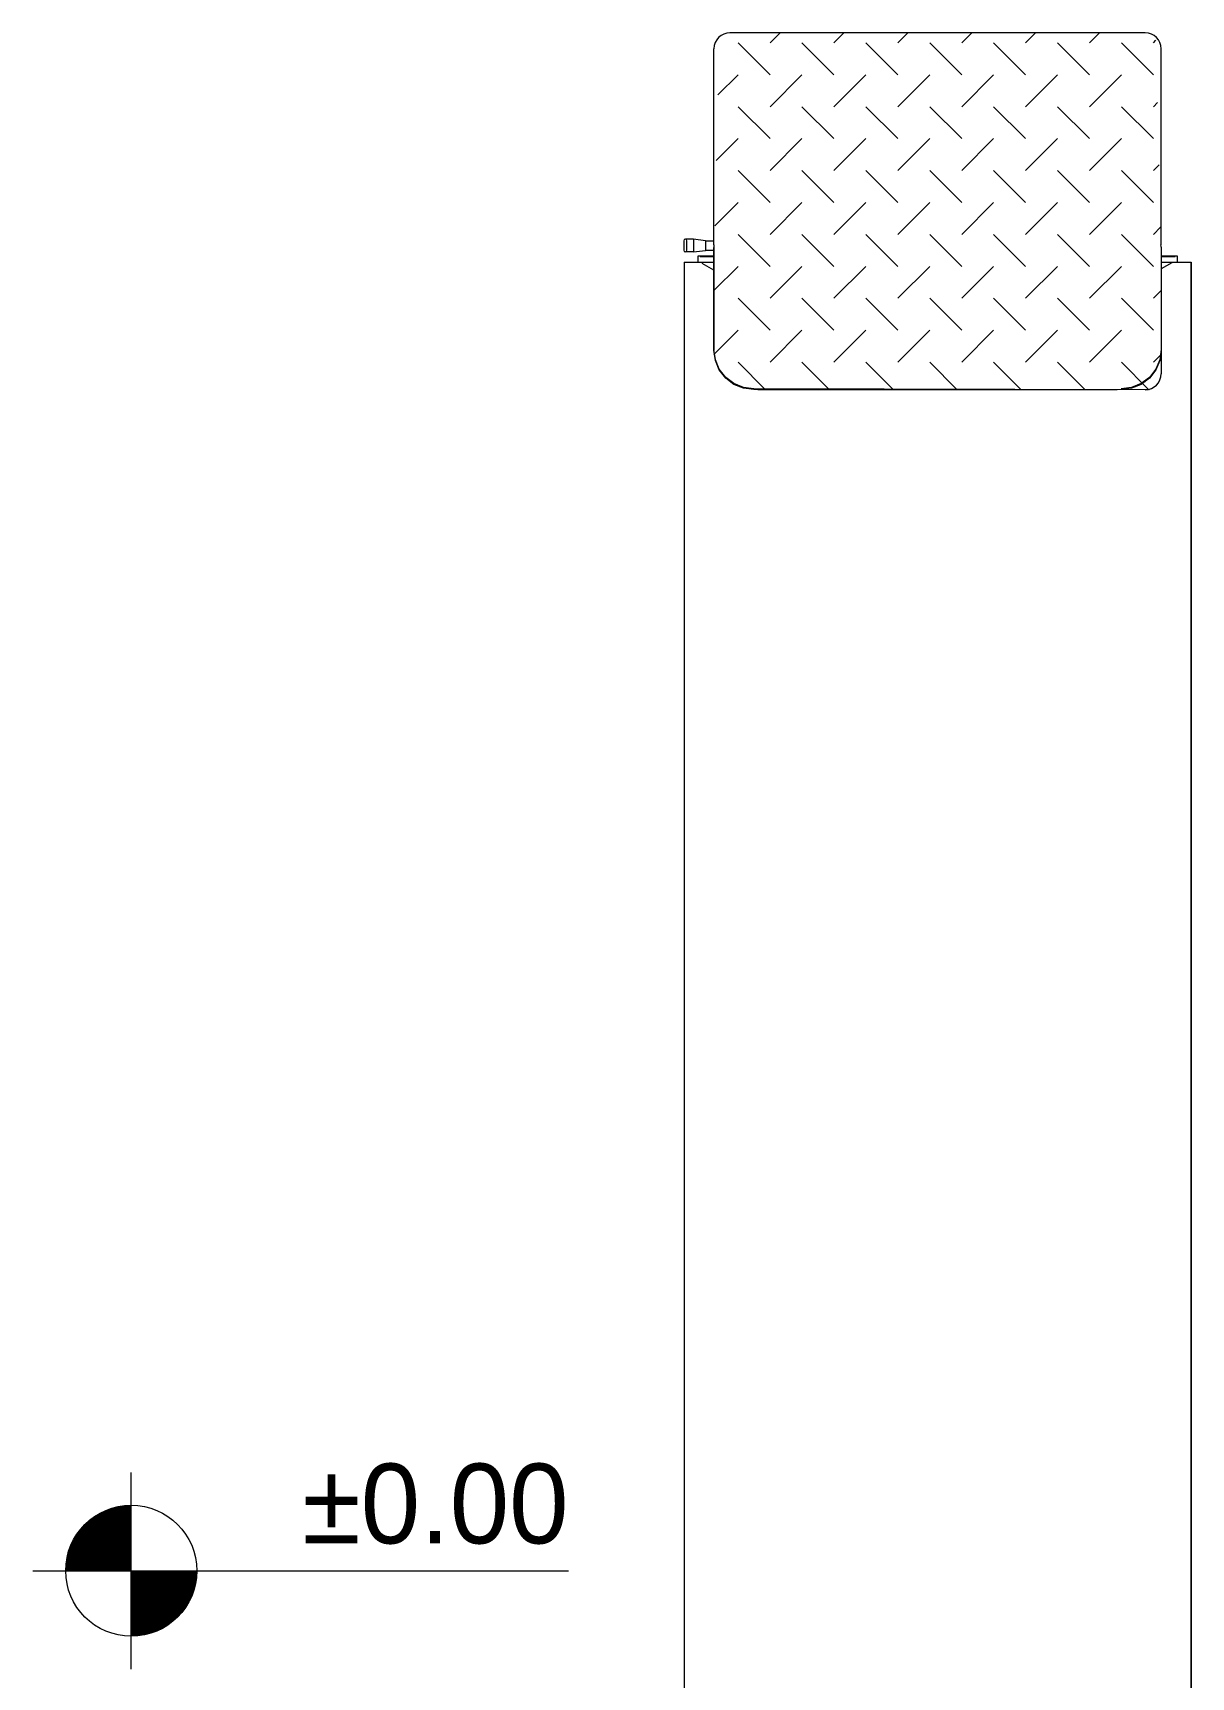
# Model space of a CAD drawing. Extents: x -1439 to 34962, y -872 to 8330.
# Drawn here: x 1201.8 to 1346.8, y 835.3 to 1041.2 of the extents above; entities that cross this region are included whole.
import ezdxf
from ezdxf.enums import TextEntityAlignment as Align

# ---------------------------------------------------------------- set-up
doc = ezdxf.new("R2010")
doc.units = 0
doc.layers.get('0').update_dxf_attribs({"color": 9, "lineweight": 9})
doc.layers.add('A_Tech_1-50', color=201, linetype='Continuous', lineweight=9)
doc.layers.add('B_Ekipman_Zemin', color=155, linetype='Continuous', lineweight=9)
doc.styles.add('HAS100', font='GOTHIC.TTF', dxfattribs={"height": 200})

# ---------------------------------------------------------------- blocks, each defined once
blk = doc.blocks.new('5200makaslift')
for p, q in [((23760.5, 12727), (23240.5, 12727)), ((23290.7, 12674.5), (23250.7, 12714.5)), ((23290.7, 12714.5), (23303.2, 12727)), ((23370.7, 12674.5), (23330.7, 12714.5)), ((23370.7, 12714.5), (23383.2, 12727)), ((23450.7, 12674.5), (23410.7, 12714.5)), ((23450.7, 12714.5), (23463.2, 12727)), ((23530.7, 12674.5), (23490.7, 12714.5)), ((23530.7, 12714.5), (23543.2, 12727)), ((23610.7, 12674.5), (23570.7, 12714.5)), ((23610.7, 12714.5), (23623.2, 12727)), ((23690.7, 12674.5), (23650.7, 12714.5)), ((23690.7, 12714.5), (23703.2, 12727)), ((23770.7, 12674.5), (23730.7, 12714.5)), ((23770.7, 12714.5), (23774, 12717.8)), ((23220.5, 12461.5), (23220.5, 12707)), ((23780.5, 12461.5), (23780.5, 12707)), ((23225.4, 12649.2), (23250.7, 12674.5)), ((23290.7, 12634.5), (23330.7, 12674.5)), ((23370.7, 12634.5), (23410.7, 12674.5)), ((23450.7, 12634.5), (23490.7, 12674.5)), ((23530.7, 12634.5), (23570.7, 12674.5)), ((23610.7, 12634.5), (23650.7, 12674.5)), ((23690.7, 12634.5), (23730.7, 12674.5)), ((23290.7, 12594.5), (23250.7, 12634.5)), ((23370.7, 12594.5), (23330.7, 12634.5)), ((23450.7, 12594.5), (23410.7, 12634.5)), ((23530.7, 12594.5), (23490.7, 12634.5)), ((23610.7, 12594.5), (23570.7, 12634.5)), ((23690.7, 12594.5), (23650.7, 12634.5)), ((23770.7, 12594.5), (23730.7, 12634.5)), ((23770.7, 12634.5), (23775.9, 12639.7)), ((23223.4, 12567.1), (23250.7, 12594.5)), ((23290.7, 12554.5), (23330.7, 12594.5)), ((23370.7, 12554.5), (23410.7, 12594.5)), ((23450.7, 12554.5), (23490.7, 12594.5)), ((23530.7, 12554.5), (23570.7, 12594.5)), ((23610.7, 12554.5), (23650.7, 12594.5)), ((23690.7, 12554.5), (23730.7, 12594.5)), ((23290.7, 12514.5), (23250.7, 12554.5)), ((23370.7, 12514.5), (23330.7, 12554.5)), ((23450.7, 12514.5), (23410.7, 12554.5)), ((23530.7, 12514.5), (23490.7, 12554.5)), ((23610.7, 12514.5), (23570.7, 12554.5)), ((23690.7, 12514.5), (23650.7, 12554.5)), ((23770.7, 12514.5), (23730.7, 12554.5)), ((23770.7, 12554.5), (23777.8, 12561.6)), ((23221.4, 12485.1), (23250.7, 12514.5)), ((23290.7, 12474.5), (23330.7, 12514.5)), ((23370.7, 12474.5), (23410.7, 12514.5)), ((23450.7, 12474.5), (23490.7, 12514.5)), ((23530.7, 12474.5), (23570.7, 12514.5)), ((23610.7, 12474.5), (23650.7, 12514.5)), ((23690.7, 12474.5), (23730.7, 12514.5)), ((23770.7, 12474.5), (23779.7, 12483.5)), ((23182.7, 12466.6), (23182.7, 12454.6)), ((23194.7, 12468.6), (23184.7, 12468.6)), ((23186.7, 12454.6), (23186.7, 12466.6)), ((23194.7, 12468.6), (23194.7, 12452.6)), ((23209.7, 12466.6), (23194.7, 12468.6)), ((23209.7, 12466.6), (23209.7, 12454.5)), ((23209.7, 12466.5), (23220.5, 12466.5)), ((23220.5, 12461.5), (23220.5, 12329.4)), ((23250.7, 12474.5), (23290.7, 12434.5)), ((23330.7, 12474.5), (23370.7, 12434.5)), ((23410.7, 12474.5), (23450.7, 12434.5)), ((23490.7, 12474.5), (23530.7, 12434.5)), ((23570.7, 12474.5), (23610.7, 12434.5)), ((23650.7, 12474.5), (23690.7, 12434.5)), ((23730.7, 12474.5), (23770.7, 12434.5)), ((23194.7, 12452.6), (23184.7, 12452.6)), ((23194.7, 12452.6), (23209.7, 12454.5)), ((23200.5, 12439.6), (23200.5, 12447.6)), ((23200.5, 12447.6), (23220.5, 12447.6)), ((23203, 12447), (23220.5, 12447)), ((23220.5, 12454.5), (23209.7, 12454.5)), ((23220.5, 12330.2), (23220.5, 12458.3)), ((23780.5, 12458.4), (23780.5, 12300)), ((23780.5, 12458.3), (23780.5, 12330.2)), ((23780.5, 12447.6), (23800.5, 12447.6)), ((23780.5, 12447), (23798, 12447)), ((23800.5, 12447.6), (23800.5, 12439.6)), ((23183, 12439.6), (23183, 7239.6)), ((23183, 12439.6), (23220.5, 12439.6)), ((23205.3, 12438.4), (23219.7, 12430.1)), ((23250.7, 12434.5), (23220.5, 12404.3)), ((23330.7, 12434.5), (23290.7, 12394.5)), ((23410.7, 12434.5), (23370.7, 12394.5)), ((23490.7, 12434.5), (23450.7, 12394.5)), ((23570.7, 12434.5), (23530.7, 12394.5)), ((23650.7, 12434.5), (23610.7, 12394.5)), ((23730.7, 12434.5), (23690.7, 12394.5)), ((23780.5, 12439.6), (23818, 12439.6)), ((23793.9, 12439.1), (23780.6, 12431.4)), ((23818, 12439.6), (23818, 10400.3)), ((23818, 7239.6), (23818, 12439.6)), ((23818, 7239.6), (23818, 12439.6)), ((23780.5, 12404.3), (23770.7, 12394.5)), ((23250.7, 12394.5), (23290.7, 12354.5)), ((23330.7, 12394.5), (23370.7, 12354.5)), ((23410.7, 12394.5), (23450.7, 12354.5)), ((23490.7, 12394.5), (23530.7, 12354.5)), ((23570.7, 12394.5), (23610.7, 12354.5)), ((23650.7, 12394.5), (23690.7, 12354.5)), ((23730.7, 12394.5), (23770.7, 12354.5)), ((23250.7, 12354.5), (23220.5, 12324.3)), ((23330.7, 12354.5), (23290.7, 12314.5)), ((23410.7, 12354.5), (23370.7, 12314.5)), ((23490.7, 12354.5), (23450.7, 12314.5)), ((23570.7, 12354.5), (23530.7, 12314.5)), ((23650.7, 12354.5), (23610.7, 12314.5)), ((23730.7, 12354.5), (23690.7, 12314.5)), ((23222.2, 12317.5), (23220.5, 12330.2)), ((23780.5, 12324.3), (23770.7, 12314.5)), ((23250.7, 12314.5), (23285.2, 12280)), ((23330.7, 12314.5), (23365.2, 12280)), ((23410.7, 12314.5), (23445.2, 12280)), ((23490.7, 12314.5), (23525.2, 12280)), ((23570.7, 12314.5), (23605.2, 12280)), ((23650.7, 12314.5), (23685.2, 12280)), ((23730.7, 12314.5), (23764.7, 12280.4)), ((23760.5, 12280), (23270.5, 12281)), ((23765.5, 12280), (23270.5, 12280.1)), ((23725.5, 12280), (23275.5, 12280)), ((23725.5, 12280.1), (23725.5, 12280)), ((23743.5, 12281.8), (23730.5, 12280.1))]:
    blk.add_line(p, q)
for points in [[(23270.5, 12280.1), (23257.6, 12281.8), (23245.5, 12286.7), (23235.2, 12294.6), (23227.2, 12304.7), (23222.2, 12316.6), (23220.5, 12329.4)], [(23270.5, 12281), (23257.6, 12282.7), (23245.5, 12287.6), (23235.2, 12295.4), (23227.2, 12305.6), (23222.2, 12317.5)], [(23780.5, 12330.2), (23778.8, 12317.5), (23773.8, 12305.6), (23765.9, 12295.4), (23755.5, 12287.6), (23743.5, 12282.7), (23730.5, 12281)], [(23780.5, 12329.4), (23778.8, 12316.6), (23773.8, 12304.7), (23765.9, 12294.6), (23755.5, 12286.7), (23743.5, 12281.8)]]:
    blk.add_lwpolyline(points)
for centre, radius, start, end in [((23240.5, 12707), 20, 90, 180), ((23760.5, 12707), 20, 360, 90), ((23184.7, 12466.6), 2, 360, 180), ((23760.5, 12458.4), 20, 360, 8.8803), ((23184.7, 12454.6), 2, 180, 360), ((23760.5, 12300), 20, 270, 360)]:
    blk.add_arc(centre, radius, start, end)
blk = doc.blocks.new('*U543')
for p, q in [((0, -123.2), (0, 123.2)), ((-123.2, 0), (547.7, 0))]:
    blk.add_line(p, q)
at = {"const_width": 82.1}
for points in [[(0, 41.1, 0.414214), (-41.1, 0, 0.414214)], [(0, -41.1, 0.414214), (41.1, 0, 0.414214)]]:
    blk.add_lwpolyline(points, format="xyb", dxfattribs=at)
blk.add_circle((0, 0), 82.1)
at = {"style": 'HAS100'}
for tag, p in [('%%P0.00', (547.7, 34.2)), ('-0.07', (531.9, -125.4))]:
    blk.add_attdef(tag, text='', height=100, dxfattribs=at).set_placement(p, align=Align.RIGHT)

msp = doc.modelspace()

# ---------------------------------------------------------------- block references
at = {"layer": 'A_Tech_1-50'}
ref = msp.add_blockref('*U543', (1214.12, 848.6), dxfattribs=dict(at, xscale=0.1, yscale=0.1, zscale=0.1))
ref.add_attrib('%%P0.00', '%%P0.00', dxfattribs={"layer": '0', "height": 10, "style": 'HAS100'}).set_placement((1268.88, 852.02), align=Align.RIGHT)
at = {"layer": 'B_Ekipman_Zemin', "xscale": 0.1, "yscale": 0.1, "zscale": 0.1}
msp.add_blockref('5200makaslift', (-1034.96, -231.46), dxfattribs=at)

doc.saveas('drawing.dxf')
